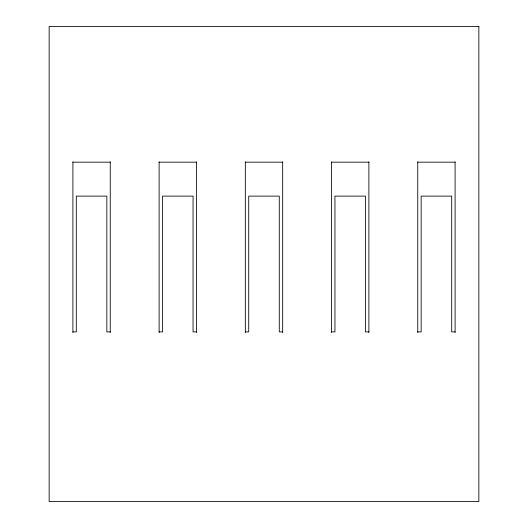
<?xml version="1.0" encoding="UTF-8"?>
<svg xmlns="http://www.w3.org/2000/svg" width="528" height="528" viewBox="0 0 528 528"><rect width="100%" height="100%" fill="white"/><g stroke="black" fill="none" stroke-linecap="round" stroke-linejoin="round"><path stroke-width="0.79" d="M72.904 162.169L110.24 162.169M159.119 162.169L196.456 162.169M245.329 162.169L282.671 162.169M331.544 162.169L368.881 162.169M417.76 162.169L455.096 162.169M72.904 331.888L76.296 331.888L76.296 196.112L106.847 196.112L106.847 331.888L110.24 331.888M159.119 331.888L162.512 331.888L162.512 196.112L193.057 196.112L193.057 331.888L196.456 331.888M245.329 331.888L248.728 331.888L248.728 196.112L279.272 196.112L279.272 331.888L282.671 331.888M331.544 331.888L334.943 331.888L334.943 196.112L365.488 196.112L365.488 331.888L368.881 331.888M417.76 331.888L421.153 331.888L421.153 196.112L451.704 196.112L451.704 331.888L455.096 331.888M455.096 161.839L455.096 332.541M417.76 161.839L417.76 332.541M368.881 161.839L368.881 332.541M331.544 161.839L331.544 332.541M282.671 161.839L282.671 332.541M245.329 161.839L245.329 332.541M196.456 161.839L196.456 332.541M159.119 161.839L159.119 332.541M110.24 161.839L110.24 332.541M72.904 161.839L72.904 332.541M478.856 26.4L49.144 26.4L49.144 501.6L478.856 501.6L478.856 26.4"/></g></svg>
